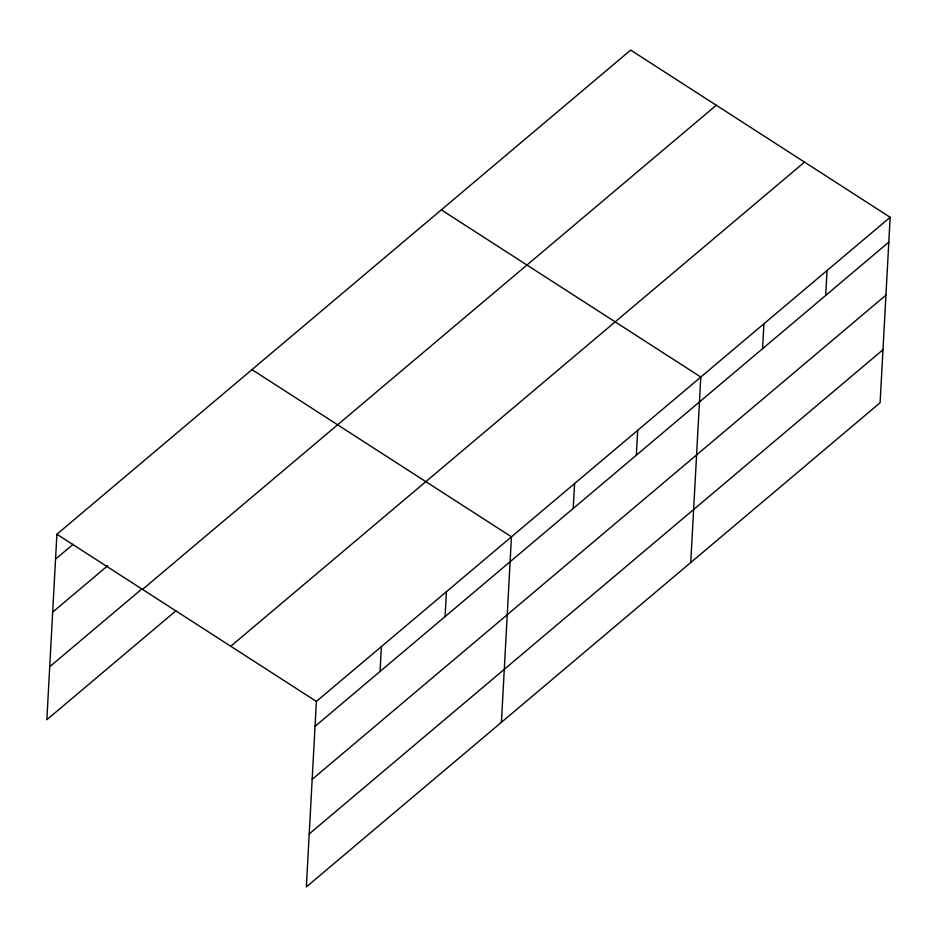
<?xml version="1.0" encoding="UTF-8"?>
<svg xmlns="http://www.w3.org/2000/svg" width="937" height="937" viewBox="0 0 937 937"><rect width="100%" height="100%" fill="white"/><g stroke="black" fill="none" stroke-linecap="round" stroke-linejoin="round"><path stroke-width="1.41" d="M890.15 217.279L316.378 701.438L306.34 886.917L880.101 402.758L890.15 217.279L630.66 50.083L56.899 534.242L46.85 719.721L175.805 610.912M380.059 671.466L381.406 646.565M445.087 616.593L446.434 591.692M501.412 722.298L511.461 536.819L251.971 369.623M573.233 508.463L574.58 483.562M636.34 455.206L637.687 430.306M690.756 562.528L700.806 377.049L441.315 209.853M762.577 348.693L763.924 323.792M825.684 295.424L827.031 270.535M55.552 559.143L73.18 544.256M52.671 612.13L107.79 565.632M49.72 666.734L142.295 588.612M142.529 589.42L716.29 105.26M230.748 646.261L804.52 162.101M315.031 726.339L888.803 242.168M312.162 779.326L885.933 295.167M309.21 833.93L882.97 349.759M56.899 534.242L316.378 701.438"/></g></svg>
